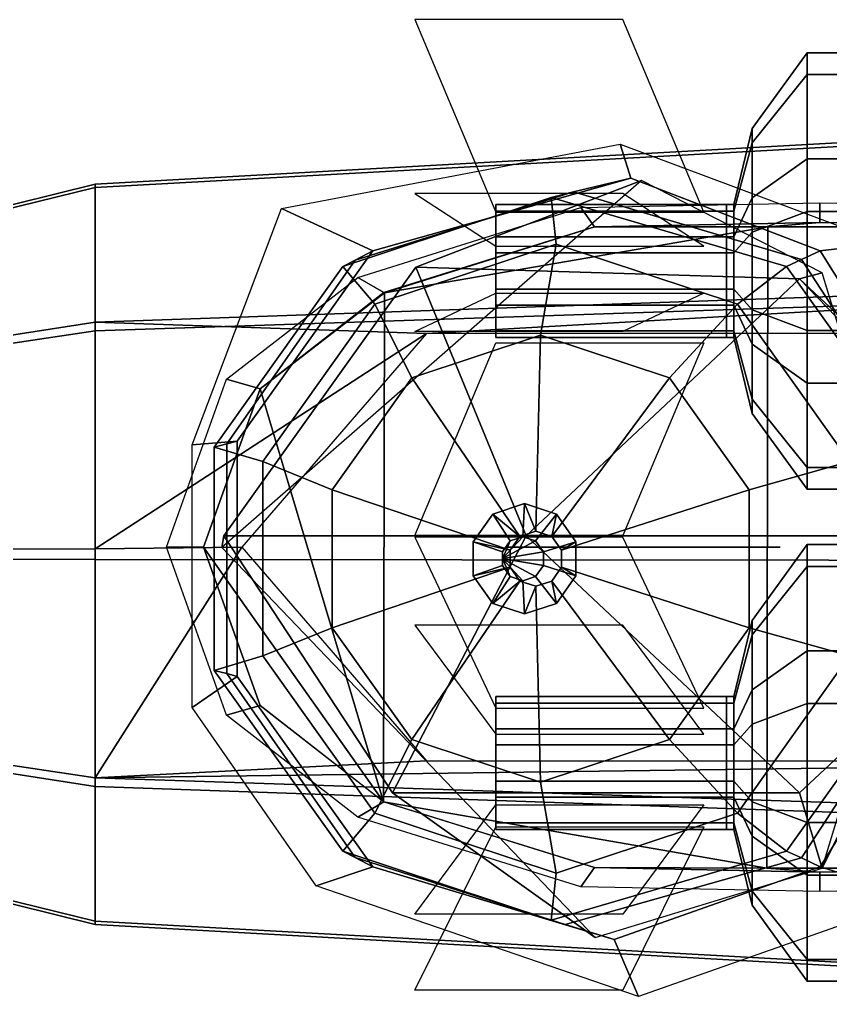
# Model space of a CAD drawing. Header units: metres. Extents: x -32 to 33, y -51 to 51.
# Drawn here: x -5.37 to 1.65, y -3.75 to 4.7 of the extents above; entities that cross this region are included whole.
import ezdxf

# ---------------------------------------------------------------- set-up
doc = ezdxf.new("R2010")
doc.units = ezdxf.units.M

msp = doc.modelspace()

# ---------------------------------------------------------------- linework, layer by layer
at = {"layer": 'Casque', "color": 4}
for points in [[(-2.309942, 2.702682, 24.443159), (-3.09978, 3.068592, 24.208563), (-0.166841, 3.625949, 26.031773), (-0.076939, 3.332019, 25.988008)], [(-0.076939, 3.332019, 25.988008), (-0.166841, 3.625949, 26.031773), (2.125315, 2.768592, 28.033709), (1.564661, 2.702682, 27.663334)], [(-2.462924, 2.622515, 26.071806), (-2.309942, 2.702682, 24.443159), (-0.076939, 3.332019, 25.988008), (-0.572882, 3.211483, 27.113752)], [(-0.572882, 3.211483, 27.113752), (-0.076939, 3.332019, 25.988008), (1.564661, 2.702682, 27.663334), (1.401507, 2.627128, 28.202198)], [(-0.572882, 3.211483, 27.113752), (-0.764675, 3.164869, 27.549095), (-2.567996, 2.567455, 27.190392), (-2.462924, 2.622515, 26.071806)], [(-2.290976, 2.239046, 28.917154), (-2.567996, 2.567455, 27.190392), (-0.764675, 3.164869, 27.549095), (-0.721674, 2.758932, 29.229307)], [(1.401507, 2.627128, 28.202198), (1.272644, 2.567455, 28.6278), (-0.764675, 3.164869, 27.549095), (-0.572882, 3.211483, 27.113752)], [(-0.721674, 2.758932, 29.229307), (-0.764675, 3.164869, 27.549095), (1.272644, 2.567455, 28.6278), (0.847627, 2.239046, 29.54146)], [(-3.48401, 1.055058, 24.209621), (-3.873905, 1.024003, 23.458723), (-3.09978, 3.068592, 24.208563), (-2.309942, 2.702682, 24.443159)], [(-1.9718, 1.601545, 29.686687), (-2.290976, 2.239046, 28.917154), (-0.721674, 2.758932, 29.229307), (-0.85677, 1.970938, 29.908478)], [(-0.85677, 1.970938, 29.908478), (-0.721674, 2.758932, 29.229307), (0.847627, 2.239046, 29.54146), (0.25826, 1.601545, 30.130274)], [(1.564661, 2.702682, 27.663334), (2.125315, 2.768592, 28.033709), (3.06941, 1.424004, 28.426685), (2.596179, 1.055059, 28.613518)], [(-2.462924, 2.622515, 26.071806), (-2.567996, 2.567455, 27.190392), (-3.682509, 1.003406, 26.968702), (-3.573917, 1.031663, 25.459335)], [(-3.573917, 1.031663, 25.459335), (-3.48401, 1.055058, 24.209621), (-2.309942, 2.702682, 24.443159), (-2.462924, 2.622515, 26.071806)], [(2.449005, 1.01869, 28.779663), (2.387157, 1.003407, 28.849489), (1.272644, 2.567455, 28.6278), (1.401507, 2.627128, 28.202198)], [(1.401507, 2.627128, 28.202198), (1.564661, 2.702682, 27.663334), (2.596179, 1.055059, 28.613518), (2.449005, 1.01869, 28.779663)], [(-3.260857, 0.877965, 28.724234), (-3.682509, 1.003406, 26.968702), (-2.567996, 2.567455, 27.190392), (-2.290976, 2.239046, 28.917154)], [(0.847627, 2.239046, 29.54146), (1.272644, 2.567455, 28.6278), (2.387157, 1.003407, 28.849489), (1.817509, 0.877966, 29.734383)], [(-2.660927, 0.634461, 29.54961), (-3.260857, 0.877965, 28.724234), (-2.290976, 2.239046, 28.917154), (-1.9718, 1.601545, 29.686687)], [(0.25826, 1.601545, 30.130274), (0.847627, 2.239046, 29.54146), (1.817509, 0.877966, 29.734383), (0.947386, 0.634462, 30.267349)], [(-1.036355, 0.229953, 30.091879), (-1.9718, 1.601545, 29.686687), (-0.85677, 1.970938, 29.908478), (-0.898697, 0.275557, 30.119261)], [(-0.898697, 0.275557, 30.119261), (-0.85677, 1.970938, 29.908478), (0.25826, 1.601545, 30.130274), (-0.761039, 0.229953, 30.146641)], [(-1.121432, 0.11056, 30.074953), (-2.660927, 0.634461, 29.54961), (-1.9718, 1.601545, 29.686687), (-1.036355, 0.229953, 30.091879)], [(-0.761039, 0.229953, 30.146641), (0.25826, 1.601545, 30.130274), (0.947386, 0.634462, 30.267349), (-0.675961, 0.11056, 30.163565)], [(-3.48401, -0.981517, 24.209621), (-3.873905, -1.250462, 23.358723), (-3.873905, 1.024003, 23.458723), (-3.48401, 1.055058, 24.209621)], [(-3.573917, 1.031663, 25.459335), (-3.682509, 1.003406, 26.968702), (-3.682509, -0.929865, 26.968702), (-3.573917, -0.958121, 25.459335)], [(-3.573917, -0.958121, 25.459335), (-3.48401, -0.981517, 24.209621), (-3.48401, 1.055058, 24.209621), (-3.573917, 1.031663, 25.459335)], [(-3.260857, -0.804423, 28.724234), (-3.682509, -0.929865, 26.968702), (-3.682509, 1.003406, 26.968702), (-3.260857, 0.877965, 28.724234)], [(-2.660927, -0.56092, 29.54961), (-3.260857, -0.804423, 28.724234), (-3.260857, 0.877965, 28.724234), (-2.660927, 0.634461, 29.54961)], [(0.947386, 0.634462, 30.267349), (1.817509, 0.877966, 29.734383), (1.817509, -0.804422, 29.734383), (0.947386, -0.560919, 30.267349)], [(-1.121432, -0.037018, 30.074953), (-2.660927, -0.56092, 29.54961), (-2.660927, 0.634461, 29.54961), (-1.121432, 0.11056, 30.074953)], [(-0.675961, 0.11056, 30.163565), (0.947386, 0.634462, 30.267349), (0.947386, -0.560919, 30.267349), (-0.675961, -0.037018, 30.163565)], [(-1.120042, 0.191316, 30.41923), (-1.271256, 0.423135, 30.316114), (-0.99594, 0.514343, 30.370876), (-1.009916, 0.227799, 30.441135)], [(-1.271256, 0.423135, 30.316114), (-1.036355, 0.229953, 30.091879), (-0.898697, 0.275557, 30.119261), (-0.99594, 0.514343, 30.370876)], [(-1.009916, 0.227799, 30.441135), (-0.99594, 0.514343, 30.370876), (-0.720624, 0.423135, 30.42564), (-0.899789, 0.191316, 30.463041)], [(-0.99594, 0.514343, 30.370876), (-0.898697, 0.275557, 30.119261), (-0.761039, 0.229953, 30.146641), (-0.720624, 0.423135, 30.42564)], [(-1.188104, 0.095802, 30.405693), (-1.441411, 0.184348, 30.282269), (-1.271256, 0.423135, 30.316114), (-1.120042, 0.191316, 30.41923)], [(-1.441411, 0.184348, 30.282269), (-1.121432, 0.11056, 30.074953), (-1.036355, 0.229953, 30.091879), (-1.271256, 0.423135, 30.316114)], [(-0.899789, 0.191316, 30.463041), (-0.720624, 0.423135, 30.42564), (-0.55047, 0.184349, 30.459486), (-0.831727, 0.095802, 30.47658)], [(-0.720624, 0.423135, 30.42564), (-0.761039, 0.229953, 30.146641), (-0.675961, 0.11056, 30.163565), (-0.55047, 0.184349, 30.459486)], [(-1.188104, -0.022261, 30.405693), (-1.441411, -0.110807, 30.282269), (-1.441411, 0.184348, 30.282269), (-1.188104, 0.095802, 30.405693)], [(-1.441411, -0.110807, 30.282269), (-1.121432, -0.037018, 30.074953), (-1.121432, 0.11056, 30.074953), (-1.441411, 0.184348, 30.282269)], [(-1.186931, 0.038246, 30.998707), (-1.188104, 0.095802, 30.405693), (-1.120042, 0.191316, 30.41923), (-1.185229, 0.040634, 30.999046)], [(-1.185229, 0.040634, 30.999046), (-1.120042, 0.191316, 30.41923), (-1.009916, 0.227799, 30.441135), (-1.182476, 0.041546, 30.999594)], [(-1.182476, 0.041546, 30.999594), (-1.009916, 0.227799, 30.441135), (-0.899789, 0.191316, 30.463041), (-1.179723, 0.040634, 31.000141)], [(-1.179723, 0.040634, 31.000141), (-0.899789, 0.191316, 30.463041), (-0.831727, 0.095802, 30.47658), (-1.178021, 0.038246, 31.000481)], [(-0.831727, 0.095802, 30.47658), (-0.55047, 0.184349, 30.459486), (-0.55047, -0.110807, 30.459486), (-0.831727, -0.02226, 30.47658)], [(-0.55047, 0.184349, 30.459486), (-0.675961, 0.11056, 30.163565), (-0.675961, -0.037018, 30.163565), (-0.55047, -0.110807, 30.459486)], [(-1.186931, 0.035295, 30.998707), (-1.188104, -0.022261, 30.405693), (-1.188104, 0.095802, 30.405693), (-1.186931, 0.038246, 30.998707)], [(-1.178021, 0.038246, 31.000481), (-0.831727, 0.095802, 30.47658), (-0.831727, -0.02226, 30.47658), (-1.178021, 0.035295, 31.000481)], [(-1.185229, 0.032907, 30.999046), (-1.120042, -0.117775, 30.41923), (-1.188104, -0.022261, 30.405693), (-1.186931, 0.035295, 30.998707)], [(-1.182476, 0.031995, 30.999594), (-1.009916, -0.154258, 30.441135), (-1.120042, -0.117775, 30.41923), (-1.185229, 0.032907, 30.999046)], [(-1.179723, 0.032907, 31.000141), (-0.899789, -0.117775, 30.463041), (-1.009916, -0.154258, 30.441135), (-1.182476, 0.031995, 30.999594)], [(-1.178021, 0.035295, 31.000481), (-0.831727, -0.02226, 30.47658), (-0.899789, -0.117775, 30.463041), (-1.179723, 0.032907, 31.000141)], [(-1.036355, -0.156411, 30.091879), (-1.9718, -1.528004, 29.686687), (-2.660927, -0.56092, 29.54961), (-1.121432, -0.037018, 30.074953)], [(-1.120042, -0.117775, 30.41923), (-1.271256, -0.349593, 30.316114), (-1.441411, -0.110807, 30.282269), (-1.188104, -0.022261, 30.405693)], [(-1.271256, -0.349593, 30.316114), (-1.036355, -0.156411, 30.091879), (-1.121432, -0.037018, 30.074953), (-1.441411, -0.110807, 30.282269)], [(-0.831727, -0.02226, 30.47658), (-0.55047, -0.110807, 30.459486), (-0.720624, -0.349593, 30.42564), (-0.899789, -0.117775, 30.463041)], [(-0.55047, -0.110807, 30.459486), (-0.675961, -0.037018, 30.163565), (-0.761039, -0.156411, 30.146641), (-0.720624, -0.349593, 30.42564)], [(-0.675961, -0.037018, 30.163565), (0.947386, -0.560919, 30.267349), (0.25826, -1.528002, 30.130274), (-0.761039, -0.156411, 30.146641)], [(-0.898697, -0.202016, 30.119261), (-0.85677, -1.897397, 29.908478), (-1.9718, -1.528004, 29.686687), (-1.036355, -0.156411, 30.091879)], [(-1.009916, -0.154258, 30.441135), (-0.99594, -0.440802, 30.370876), (-1.271256, -0.349593, 30.316114), (-1.120042, -0.117775, 30.41923)], [(-0.99594, -0.440802, 30.370876), (-0.898697, -0.202016, 30.119261), (-1.036355, -0.156411, 30.091879), (-1.271256, -0.349593, 30.316114)], [(-0.899789, -0.117775, 30.463041), (-0.720624, -0.349593, 30.42564), (-0.99594, -0.440802, 30.370876), (-1.009916, -0.154258, 30.441135)], [(-0.720624, -0.349593, 30.42564), (-0.761039, -0.156411, 30.146641), (-0.898697, -0.202016, 30.119261), (-0.99594, -0.440802, 30.370876)], [(-0.761039, -0.156411, 30.146641), (0.25826, -1.528002, 30.130274), (-0.85677, -1.897397, 29.908478), (-0.898697, -0.202016, 30.119261)], [(-1.9718, -1.528004, 29.686687), (-2.290976, -2.165504, 28.917154), (-3.260857, -0.804423, 28.724234), (-2.660927, -0.56092, 29.54961)], [(0.947386, -0.560919, 30.267349), (1.817509, -0.804422, 29.734383), (0.847627, -2.165502, 29.54146), (0.25826, -1.528002, 30.130274)], [(-2.290976, -2.165504, 28.917154), (-2.567996, -2.493914, 27.190392), (-3.682509, -0.929865, 26.968702), (-3.260857, -0.804423, 28.724234)], [(1.817509, -0.804422, 29.734383), (2.387157, -0.929863, 28.849489), (1.272644, -2.493912, 28.6278), (0.847627, -2.165502, 29.54146)], [(-3.573917, -0.958121, 25.459335), (-3.682509, -0.929865, 26.968702), (-2.567996, -2.493914, 27.190392), (-2.462924, -2.548974, 26.071806)], [(1.401507, -2.553586, 28.202198), (1.272644, -2.493912, 28.6278), (2.387157, -0.929863, 28.849489), (2.449008, -0.945148, 28.779665)], [(-2.309942, -2.629141, 24.443159), (-2.79978, -2.795051, 23.708563), (-3.873905, -1.250462, 23.358723), (-3.48401, -0.981517, 24.209621)], [(-2.462924, -2.548974, 26.071806), (-2.309942, -2.629141, 24.443159), (-3.48401, -0.981517, 24.209621), (-3.573917, -0.958121, 25.459335)], [(2.449008, -0.945148, 28.779665), (2.596179, -0.981515, 28.613518), (1.564661, -2.629139, 27.663334), (1.401507, -2.553586, 28.202198)], [(2.596179, -0.981515, 28.613518), (3.06941, -1.35046, 28.426685), (2.425315, -2.895048, 27.733709), (1.564661, -2.629139, 27.663334)], [(-0.85677, -1.897397, 29.908478), (-0.721674, -2.685391, 29.229307), (-2.290976, -2.165504, 28.917154), (-1.9718, -1.528004, 29.686687)], [(0.25826, -1.528002, 30.130274), (0.847627, -2.165502, 29.54146), (-0.721674, -2.685391, 29.229307), (-0.85677, -1.897397, 29.908478)], [(-0.721674, -2.685391, 29.229307), (-0.764675, -3.091327, 27.549095), (-2.567996, -2.493914, 27.190392), (-2.290976, -2.165504, 28.917154)], [(0.847627, -2.165502, 29.54146), (1.272644, -2.493912, 28.6278), (-0.764675, -3.091327, 27.549095), (-0.721674, -2.685391, 29.229307)], [(-2.462924, -2.548974, 26.071806), (-2.567996, -2.493914, 27.190392), (-0.764675, -3.091327, 27.549095), (-0.642958, -3.128608, 27.075121)], [(-0.642958, -3.128608, 27.075121), (-0.764675, -3.091327, 27.549095), (1.272644, -2.493912, 28.6278), (1.401507, -2.553586, 28.202198)], [(-0.642958, -3.128608, 27.075121), (-0.218939, -3.258477, 25.424007), (-2.309942, -2.629141, 24.443159), (-2.462924, -2.548974, 26.071806)], [(1.401507, -2.553586, 28.202198), (1.564661, -2.629139, 27.663334), (-0.218939, -3.258477, 25.424007), (-0.642958, -3.128608, 27.075121)], [(-0.218939, -3.258477, 25.424007), (-0.008841, -3.752408, 25.167774), (-2.79978, -2.795051, 23.708563), (-2.309942, -2.629141, 24.443159)], [(1.564661, -2.629139, 27.663334), (2.425315, -2.895048, 27.733709), (-0.008841, -3.752408, 25.167774), (-0.218939, -3.258477, 25.424007)]]:
    msp.add_3dface(points, dxfattribs=at)
at = {"layer": 'Cockpit', "color": 5}
for points in [[(7.057423, 2.494709, 21.630257), (-4.71389, 2.084291, 21.617149), (-4.71389, 3.27997, 19.348967), (6.427694, 3.899586, 19.353546)], [(6.427694, 3.899586, 19.353546), (-4.71389, 3.27997, 19.348967), (-4.71389, 3.251433, 16.573095), (5.657346, 3.823071, 16.568439)], [(5.657346, 3.823071, 16.568439), (-4.71389, 3.251433, 16.573095), (-4.71389, 2.009579, 14.349823), (5.04062, 2.337033, 14.338741)], [(-1.843808, 1.98634, 21.886045), (-4.71389, 2.084291, 21.617149), (7.057423, 2.494709, 21.630257)], [(6.416028, 1.98634, 21.897587), (-1.843808, 1.98634, 21.886045), (7.057423, 2.494709, 21.630257)], [(5.04062, 2.337033, 14.338741), (-4.71389, 2.009579, 14.349823), (-4.71389, 0.028754, 13.528367), (4.812811, 0.02112, 13.515123)], [(-1.843808, 1.98634, 21.886045), (-4.71389, 0.121105, 22.511276), (-4.71389, 2.084291, 21.617149)], [(-1.843808, 1.98634, 21.886045), (-3.443808, 0.136802, 23.215269), (-4.71389, 0.121105, 22.511276)], [(-4.71389, -1.85972, 21.689821), (-4.71389, 0.121105, 22.511276), (-3.443808, 0.136802, 23.215269)], [(-4.71389, -1.85972, 21.689821), (-3.443808, 0.136802, 23.215269), (-1.843808, -1.712845, 21.942301)], [(4.812811, 0.02112, 13.515123), (-4.71389, 0.028754, 13.528367), (-4.71389, -1.934436, 14.422495), (5.060771, -2.275237, 14.411593)], [(-4.71389, -1.85972, 21.689821), (-1.843808, -1.712845, 21.942301), (6.416028, -1.712845, 21.953737)], [(6.416028, -1.712845, 21.953737), (7.077604, -2.255554, 21.703222), (-4.71389, -1.85972, 21.689821)], [(6.46033, -3.717474, 19.47154), (-4.71389, -3.101578, 19.466551), (-4.71389, -1.85972, 21.689821), (7.077604, -2.255554, 21.703222)], [(5.060771, -2.275237, 14.411593), (-4.71389, -1.934436, 14.422495), (-4.71389, -3.130115, 16.69068), (5.68997, -3.708704, 16.68639)], [(5.68997, -3.708704, 16.68639), (-4.71389, -3.130115, 16.69068), (-4.71389, -3.101578, 19.466551), (6.46033, -3.717474, 19.47154)]]:
    msp.add_3dface(points, dxfattribs=at)
at = {"layer": 'Fuselage', "color": 25}
for points in [[(-4.71389, 2.084293, 21.617149), (-15.063889, 0.475178, 21.597195), (-15.063889, 0.713347, 19.972113), (-4.71389, 3.279972, 19.348967)], [(-4.71389, 3.279972, 19.348967), (-15.063889, 0.713347, 19.972113), (-15.063889, 0.707663, 17.983288), (-4.71389, 3.251434, 16.573095)], [(-4.71389, 3.251434, 16.573095), (-15.063889, 0.707663, 17.983288), (-15.063889, 0.460295, 16.390381), (-4.71389, 2.009579, 14.349823)], [(-4.71389, 0.121105, 22.511276), (-15.063889, 0.084126, 22.237812), (-15.063889, 0.475178, 21.597195), (-4.71389, 2.084293, 21.617149)], [(-4.71389, 2.009579, 14.349823), (-15.063889, 0.460295, 16.390381), (-15.063889, 0.065731, 15.801836), (-4.71389, 0.028753, 13.528367)], [(-4.71389, -1.859721, 21.689821), (-15.063889, -0.310438, 21.649263), (-15.063889, 0.084126, 22.237812), (-4.71389, 0.121105, 22.511276)], [(-4.71389, 0.028753, 13.528367), (-15.063889, 0.065731, 15.801836), (-15.063889, -0.325321, 16.44245), (-4.71389, -1.934435, 14.422495)], [(-4.71389, -3.101576, 19.466551), (-15.063889, -0.557806, 20.056358), (-15.063889, -0.310438, 21.649263), (-4.71389, -1.859721, 21.689821)], [(-4.71389, -1.934435, 14.422495), (-15.063889, -0.325321, 16.44245), (-15.063889, -0.56349, 18.067535), (-4.71389, -3.130115, 16.69068)], [(-4.71389, -3.130115, 16.69068), (-15.063889, -0.56349, 18.067535), (-15.063889, -0.557806, 20.056358), (-4.71389, -3.101576, 19.466551)]]:
    msp.add_3dface(points, dxfattribs=at)
at = {"layer": 'HB0', "color": 42}
for points in [[(1.45178, 3.49931, 12.72974), (0.975918, 3.161303, 12.138227), (0.975918, 3.759924, 11.365242), (1.45178, 4.417195, 11.544499)], [(1.45178, 4.417195, 11.544499), (0.975918, 3.759924, 11.365242), (0.975918, 3.636629, 10.395376), (1.45178, 4.228143, 10.057368)], [(7.082814, 3.49931, 12.72974), (1.45178, 3.49931, 12.72974), (1.45178, 4.417195, 11.544499), (7.082814, 4.417195, 11.544499)], [(7.082814, 4.417195, 11.544499), (1.45178, 4.417195, 11.544499), (1.45178, 4.228143, 10.057368), (7.082814, 4.228143, 10.057368)], [(1.45178, 4.228143, 10.057368), (0.975918, 3.636629, 10.395376), (0.975918, 2.863647, 9.796756), (1.45178, 3.042903, 9.139484)], [(7.082814, 4.228143, 10.057368), (1.45178, 4.228143, 10.057368), (1.45178, 3.042903, 9.139484), (7.082814, 3.042903, 9.139484)], [(0.975918, 3.161303, 12.138227), (0.817297, 2.823297, 11.546713), (0.817297, 3.102654, 11.185987), (0.975918, 3.759924, 11.365242)], [(0.975918, 3.759924, 11.365242), (0.817297, 3.102654, 11.185987), (0.817297, 3.045116, 10.733382), (0.975918, 3.636629, 10.395376)], [(0.975918, 3.636629, 10.395376), (0.817297, 3.045116, 10.733382), (0.817297, 2.68439, 10.454026), (0.975918, 2.863647, 9.796756)], [(1.45178, 2.01218, 12.918792), (0.975918, 2.191436, 12.26152), (0.975918, 3.161303, 12.138227), (1.45178, 3.49931, 12.72974)], [(7.082814, 2.01218, 12.918792), (1.45178, 2.01218, 12.918792), (1.45178, 3.49931, 12.72974), (7.082814, 3.49931, 12.72974)], [(0.975918, 2.191436, 12.26152), (0.817297, 2.370692, 11.60425), (0.817297, 2.823297, 11.546713), (0.975918, 3.161303, 12.138227)], [(0.75178, 3.102654, 11.185987), (0.817297, 3.102654, 11.185987), (0.817297, 2.823297, 11.546713), (0.75178, 2.823297, 11.546713)], [(0.75178, 3.045116, 10.733382), (0.817297, 3.045116, 10.733382), (0.817297, 3.102654, 11.185987), (0.75178, 3.102654, 11.185987)], [(0.75178, 2.68439, 10.454026), (0.817297, 2.68439, 10.454026), (0.817297, 3.045116, 10.733382), (0.75178, 3.045116, 10.733382)], [(1.45178, 3.042903, 9.139484), (0.975918, 2.863647, 9.796756), (0.975918, 1.89378, 9.92005), (1.45178, 1.555773, 9.328535)], [(7.082814, 3.042903, 9.139484), (1.45178, 3.042903, 9.139484), (1.45178, 1.555773, 9.328535), (7.082814, 1.555773, 9.328535)], [(0.75178, 2.823297, 11.546713), (0.817297, 2.823297, 11.546713), (0.817297, 2.370692, 11.60425), (0.75178, 2.370692, 11.60425)], [(0.975918, 2.863647, 9.796756), (0.817297, 2.68439, 10.454026), (0.817297, 2.231786, 10.511564), (0.975918, 1.89378, 9.92005)], [(0.75178, 2.231786, 10.511564), (0.817297, 2.231786, 10.511564), (0.817297, 2.68439, 10.454026), (0.75178, 2.68439, 10.454026)], [(0.75178, 2.370692, 11.60425), (0.817297, 2.370692, 11.60425), (0.817297, 2.009966, 11.324895), (0.75178, 2.009966, 11.324895)], [(0.975918, 1.418454, 11.662903), (0.817297, 2.009966, 11.324895), (0.817297, 2.370692, 11.60425), (0.975918, 2.191436, 12.26152)], [(0.75178, 1.952429, 10.872289), (0.817297, 1.952429, 10.872289), (0.817297, 2.231786, 10.511564), (0.75178, 2.231786, 10.511564)], [(0.975918, 1.89378, 9.92005), (0.817297, 2.231786, 10.511564), (0.817297, 1.952429, 10.872289), (0.975918, 1.295159, 10.693033)], [(1.45178, 0.82694, 12.00091), (0.975918, 1.418454, 11.662903), (0.975918, 2.191436, 12.26152), (1.45178, 2.01218, 12.918792)], [(0.75178, 2.009966, 11.324895), (0.817297, 2.009966, 11.324895), (0.817297, 1.952429, 10.872289), (0.75178, 1.952429, 10.872289)], [(0.975918, 1.295159, 10.693033), (0.817297, 1.952429, 10.872289), (0.817297, 2.009966, 11.324895), (0.975918, 1.418454, 11.662903)], [(7.082814, 0.82694, 12.00091), (1.45178, 0.82694, 12.00091), (1.45178, 2.01218, 12.918792), (7.082814, 2.01218, 12.918792)], [(1.45178, 1.555773, 9.328535), (0.975918, 1.89378, 9.92005), (0.975918, 1.295159, 10.693033), (1.45178, 0.637887, 10.513777)], [(7.082814, 1.555773, 9.328535), (1.45178, 1.555773, 9.328535), (1.45178, 0.637887, 10.513777), (7.082814, 0.637887, 10.513777)], [(1.45178, 0.637887, 10.513777), (0.975918, 1.295159, 10.693033), (0.975918, 1.418454, 11.662903), (1.45178, 0.82694, 12.00091)], [(7.082814, 0.637887, 10.513777), (1.45178, 0.637887, 10.513777), (1.45178, 0.82694, 12.00091), (7.082814, 0.82694, 12.00091)]]:
    msp.add_3dface(points, dxfattribs=at)
at = {"layer": 'HB0a1', "color": 46}
msp.add_3dface([(0.555228, 2.743988, 10.573462), (-0.144772, 3.197402, 8.93504), (-1.944772, 3.197402, 8.93504), (-1.244772, 2.743988, 10.573462)], dxfattribs=at)
at = {"layer": 'HB0a2', "color": 55}
msp.add_3dface([(0.555228, 1.904362, 10.920075), (-0.144772, 0.237026, 10.588424), (-1.944772, 0.237026, 10.588424), (-1.244772, 1.904362, 10.920075)], dxfattribs=at)
at = {"layer": 'HB0a3', "color": 45}
msp.add_3dface([(0.555228, 2.33652, 11.620583), (-0.144772, 2.004866, 13.287917), (-1.944772, 2.004866, 13.287917), (-1.244772, 2.33652, 11.620583)], dxfattribs=at)
at = {"layer": 'HB0a4', "color": 44}
msp.add_3dface([(0.555228, 3.037028, 11.188423), (-0.144772, 4.704362, 11.520077), (-1.944772, 4.704362, 11.520077), (-1.244772, 3.037028, 11.188423)], dxfattribs=at)
at = {"layer": 'HB0Queue', "color": 43}
for points in [[(-1.244772, 1.952429, 10.872289), (-1.244772, 3.045116, 10.733382), (-1.244772, 3.102654, 11.185987)], [(-1.244772, 1.952429, 10.872289), (-1.244772, 3.102654, 11.185987), (-1.244772, 2.823297, 11.546713)], [(0.75178, 2.823297, 11.546713), (-1.244772, 2.823297, 11.546713), (-1.244772, 3.102654, 11.185987), (0.75178, 3.102654, 11.185987)], [(0.75178, 3.102654, 11.185987), (-1.244772, 3.102654, 11.185987), (-1.244772, 3.045116, 10.733382), (0.75178, 3.045116, 10.733382)], [(-1.244772, 1.952429, 10.872289), (-1.244772, 2.68439, 10.454026), (-1.244772, 3.045116, 10.733382)], [(0.75178, 3.045116, 10.733382), (-1.244772, 3.045116, 10.733382), (-1.244772, 2.68439, 10.454026), (0.75178, 2.68439, 10.454026)], [(-1.244772, 1.952429, 10.872289), (-1.244772, 2.823297, 11.546713), (-1.244772, 2.370692, 11.60425)], [(0.75178, 2.370692, 11.60425), (-1.244772, 2.370692, 11.60425), (-1.244772, 2.823297, 11.546713), (0.75178, 2.823297, 11.546713)], [(-1.244772, 1.952429, 10.872289), (-1.244772, 2.231786, 10.511564), (-1.244772, 2.68439, 10.454026)], [(0.75178, 2.68439, 10.454026), (-1.244772, 2.68439, 10.454026), (-1.244772, 2.231786, 10.511564), (0.75178, 2.231786, 10.511564)], [(-1.244772, 1.952429, 10.872289), (-1.244772, 2.370692, 11.60425), (-1.244772, 2.009966, 11.324895)], [(0.75178, 2.009966, 11.324895), (-1.244772, 2.009966, 11.324895), (-1.244772, 2.370692, 11.60425), (0.75178, 2.370692, 11.60425)], [(0.75178, 2.231786, 10.511564), (-1.244772, 2.231786, 10.511564), (-1.244772, 1.952429, 10.872289), (0.75178, 1.952429, 10.872289)], [(0.75178, 1.952429, 10.872289), (-1.244772, 1.952429, 10.872289), (-1.244772, 2.009966, 11.324895), (0.75178, 2.009966, 11.324895)]]:
    msp.add_3dface(points, dxfattribs=at)
at = {"layer": 'HB1', "color": 36}
for points in [[(1.45178, -0.759114, 12.794055), (0.975918, -1.097121, 12.202539), (0.975918, -0.498505, 11.429558), (1.45178, 0.158767, 11.608813)], [(1.45178, 0.158767, 11.608813), (0.975918, -0.498505, 11.429558), (0.975918, -0.621797, 10.459688), (1.45178, -0.030283, 10.121681)], [(7.082814, -0.759114, 12.794055), (1.45178, -0.759114, 12.794055), (1.45178, 0.158767, 11.608813), (7.082814, 0.158767, 11.608813)], [(7.082814, 0.158767, 11.608813), (1.45178, 0.158767, 11.608813), (1.45178, -0.030283, 10.121681), (7.082814, -0.030283, 10.121681)], [(1.45178, -0.030283, 10.121681), (0.975918, -0.621797, 10.459688), (0.975918, -1.394779, 9.861071), (1.45178, -1.215522, 9.2038)], [(7.082814, -0.030283, 10.121681), (1.45178, -0.030283, 10.121681), (1.45178, -1.215522, 9.2038), (7.082814, -1.215522, 9.2038)], [(0.975918, -1.097121, 12.202539), (0.817297, -1.435128, 11.611027), (0.817297, -1.155774, 11.250302), (0.975918, -0.498505, 11.429558)], [(0.975918, -0.498505, 11.429558), (0.817297, -1.155774, 11.250302), (0.817297, -1.213311, 10.797695), (0.975918, -0.621797, 10.459688)], [(0.975918, -0.621797, 10.459688), (0.817297, -1.213311, 10.797695), (0.817297, -1.574036, 10.518341), (0.975918, -1.394779, 9.861071)], [(1.45178, -2.246248, 12.983104), (0.975918, -2.066992, 12.325833), (0.975918, -1.097121, 12.202539), (1.45178, -0.759114, 12.794055)], [(7.082814, -2.246248, 12.983104), (1.45178, -2.246248, 12.983104), (1.45178, -0.759114, 12.794055), (7.082814, -0.759114, 12.794055)], [(0.975918, -2.066992, 12.325833), (0.817297, -1.887735, 11.668563), (0.817297, -1.435128, 11.611027), (0.975918, -1.097121, 12.202539)], [(0.75178, -1.155774, 11.250302), (0.817297, -1.155774, 11.250302), (0.817297, -1.435128, 11.611027), (0.75178, -1.435128, 11.611027)], [(0.75178, -1.213311, 10.797695), (0.817297, -1.213311, 10.797695), (0.817297, -1.155774, 11.250302), (0.75178, -1.155774, 11.250302)], [(0.75178, -1.574036, 10.518341), (0.817297, -1.574036, 10.518341), (0.817297, -1.213311, 10.797695), (0.75178, -1.213311, 10.797695)], [(1.45178, -1.215522, 9.2038), (0.975918, -1.394779, 9.861071), (0.975918, -2.364649, 9.984365), (1.45178, -2.702657, 9.39285)], [(7.082814, -1.215522, 9.2038), (1.45178, -1.215522, 9.2038), (1.45178, -2.702657, 9.39285), (7.082814, -2.702657, 9.39285)], [(0.75178, -1.435128, 11.611027), (0.817297, -1.435128, 11.611027), (0.817297, -1.887735, 11.668563), (0.75178, -1.887735, 11.668563)], [(0.975918, -1.394779, 9.861071), (0.817297, -1.574036, 10.518341), (0.817297, -2.026642, 10.575878), (0.975918, -2.364649, 9.984365)], [(0.75178, -2.026642, 10.575878), (0.817297, -2.026642, 10.575878), (0.817297, -1.574036, 10.518341), (0.75178, -1.574036, 10.518341)], [(0.75178, -1.887735, 11.668563), (0.817297, -1.887735, 11.668563), (0.817297, -2.24846, 11.389209), (0.75178, -2.24846, 11.389209)], [(0.975918, -2.839973, 11.727216), (0.817297, -2.24846, 11.389209), (0.817297, -1.887735, 11.668563), (0.975918, -2.066992, 12.325833)], [(0.75178, -2.305998, 10.936603), (0.817297, -2.305998, 10.936603), (0.817297, -2.026642, 10.575878), (0.75178, -2.026642, 10.575878)], [(0.975918, -2.364649, 9.984365), (0.817297, -2.026642, 10.575878), (0.817297, -2.305998, 10.936603), (0.975918, -2.963268, 10.757348)], [(1.45178, -3.431488, 12.065224), (0.975918, -2.839973, 11.727216), (0.975918, -2.066992, 12.325833), (1.45178, -2.246248, 12.983104)], [(0.75178, -2.24846, 11.389209), (0.817297, -2.24846, 11.389209), (0.817297, -2.305998, 10.936603), (0.75178, -2.305998, 10.936603)], [(0.975918, -2.963268, 10.757348), (0.817297, -2.305998, 10.936603), (0.817297, -2.24846, 11.389209), (0.975918, -2.839973, 11.727216)], [(7.082814, -3.431488, 12.065224), (1.45178, -3.431488, 12.065224), (1.45178, -2.246248, 12.983104), (7.082814, -2.246248, 12.983104)], [(1.45178, -2.702657, 9.39285), (0.975918, -2.364649, 9.984365), (0.975918, -2.963268, 10.757348), (1.45178, -3.620539, 10.578092)], [(7.082814, -2.702657, 9.39285), (1.45178, -2.702657, 9.39285), (1.45178, -3.620539, 10.578092), (7.082814, -3.620539, 10.578092)], [(1.45178, -3.620539, 10.578092), (0.975918, -2.963268, 10.757348), (0.975918, -2.839973, 11.727216), (1.45178, -3.431488, 12.065224)], [(7.082814, -3.620539, 10.578092), (1.45178, -3.620539, 10.578092), (1.45178, -3.431488, 12.065224), (7.082814, -3.431488, 12.065224)]]:
    msp.add_3dface(points, dxfattribs=at)
at = {"layer": 'HB1a1', "color": 40}
msp.add_3dface([(0.555228, -1.255623, 10.924291), (-0.144772, 0.223528, 10.086364), (-1.944772, 0.223528, 10.086364), (-1.244772, -1.255623, 10.924291)], dxfattribs=at)
at = {"layer": 'HB1a2', "color": 41}
msp.add_3dface([(0.555228, -2.094421, 10.575679), (-0.144772, -3.038892, 9.162181), (-1.944772, -3.038892, 9.162181), (-1.244772, -2.094421, 10.575679)], dxfattribs=at)
at = {"layer": 'HB1a3', "color": 39}
msp.add_3dface([(0.555228, -2.284172, 11.376595), (-0.144772, -3.697671, 12.321064), (-1.944772, -3.697671, 12.321064), (-1.244772, -2.284172, 11.376595)], dxfattribs=at)
at = {"layer": 'HB1a4', "color": 38}
msp.add_3dface([(0.555228, -1.483255, 11.566344), (-0.144772, -0.538786, 12.979842), (-1.944772, -0.538786, 12.979842), (-1.244772, -1.483255, 11.566344)], dxfattribs=at)
at = {"layer": 'HB1Queue', "color": 37}
for points in [[(-1.244772, -2.026642, 10.575878), (-1.244772, -1.213311, 10.797695), (-1.244772, -1.155774, 11.250302)], [(-1.244772, -2.026642, 10.575878), (-1.244772, -1.155774, 11.250302), (-1.244772, -1.435128, 11.611027)], [(0.75178, -1.435128, 11.611027), (-1.244772, -1.435128, 11.611027), (-1.244772, -1.155774, 11.250302), (0.75178, -1.155774, 11.250302)], [(0.75178, -1.155774, 11.250302), (-1.244772, -1.155774, 11.250302), (-1.244772, -1.213311, 10.797695), (0.75178, -1.213311, 10.797695)], [(-1.244772, -2.026642, 10.575878), (-1.244772, -1.574036, 10.518341), (-1.244772, -1.213311, 10.797695)], [(0.75178, -1.213311, 10.797695), (-1.244772, -1.213311, 10.797695), (-1.244772, -1.574036, 10.518341), (0.75178, -1.574036, 10.518341)], [(-1.244772, -2.026642, 10.575878), (-1.244772, -1.435128, 11.611027), (-1.244772, -1.887735, 11.668563)], [(0.75178, -1.887735, 11.668563), (-1.244772, -1.887735, 11.668563), (-1.244772, -1.435128, 11.611027), (0.75178, -1.435128, 11.611027)], [(0.75178, -1.574036, 10.518341), (-1.244772, -1.574036, 10.518341), (-1.244772, -2.026642, 10.575878), (0.75178, -2.026642, 10.575878)], [(-1.244772, -2.026642, 10.575878), (-1.244772, -1.887735, 11.668563), (-1.244772, -2.24846, 11.389209)], [(0.75178, -2.24846, 11.389209), (-1.244772, -2.24846, 11.389209), (-1.244772, -1.887735, 11.668563), (0.75178, -1.887735, 11.668563)], [(-1.244772, -2.026642, 10.575878), (-1.244772, -2.24846, 11.389209), (-1.244772, -2.305998, 10.936603)], [(0.75178, -2.026642, 10.575878), (-1.244772, -2.026642, 10.575878), (-1.244772, -2.305998, 10.936603), (0.75178, -2.305998, 10.936603)], [(0.75178, -2.305998, 10.936603), (-1.244772, -2.305998, 10.936603), (-1.244772, -2.24846, 11.389209), (0.75178, -2.24846, 11.389209)]]:
    msp.add_3dface(points, dxfattribs=at)
at = {"layer": 'PosCam', "color": 64}
msp.add_3dface([(1.216027, 0.13696, 26.626751), (0.582054, 0.13696, 28.992777), (-1.149998, 0.13696, 27.260727)], dxfattribs=at)
at = {"layer": 'TabBord', "color": 65}
for points in [[(-2.439432, 2.472531, 22.240166), (-0.507862, 3.075868, 21.685719), (-0.390839, 2.909503, 21.118225), (-2.213074, 2.340307, 21.641291)], [(-0.507862, 3.075868, 21.685719), (1.559544, 3.117518, 21.51746), (1.559544, 2.948797, 20.95949), (-0.390839, 2.909503, 21.118225)], [(1.559544, 3.117518, 21.51746), (3.626951, 3.075868, 21.685719), (3.509928, 2.909503, 21.118225), (1.559544, 2.948797, 20.95949)], [(-2.217612, -2.068547, 21.666407), (-2.206941, 2.338512, 21.638504), (1.111609, 2.911182, 17.383989), (1.100939, -2.641217, 17.46769)], [(-0.390839, 2.909503, 21.118225), (1.111609, 2.911182, 17.383989), (-2.206941, 2.338512, 21.638504)], [(-0.390839, 2.909503, 21.118225), (1.559544, 2.948797, 20.95949), (1.111609, 2.911182, 17.383989)], [(1.100939, -2.641217, 17.46769), (1.111609, 2.911182, 17.383989), (2.882926, 2.911182, 15.193964), (2.872255, -2.641217, 15.27766)], [(1.559544, 2.948797, 20.95949), (3.509928, 2.909503, 21.118225), (2.882926, 2.911182, 15.193964), (1.111609, 2.911182, 17.383989)], [(-3.575811, 1.590309, 23.080025), (-2.439432, 2.472531, 22.240166), (-2.213074, 2.340307, 21.641291), (-3.28513, 1.508033, 22.433607)], [(-2.217612, -2.068547, 21.666407), (-3.28513, 1.508033, 22.433607), (-2.206941, 2.338512, 21.638504)], [(-4.095863, 0.136807, 23.653156), (-3.575811, 1.590309, 23.080025), (-3.28513, 1.508033, 22.433607), (-3.775745, 0.136807, 22.974297)], [(-2.217612, -2.068547, 21.666407), (-3.775745, 0.136807, 22.974297), (-3.28513, 1.508033, 22.433607)], [(-3.57581, -1.316715, 23.080025), (-4.095863, 0.136807, 23.653156), (-3.775745, 0.136807, 22.974297), (-3.285129, -1.234439, 22.433607)], [(-2.217612, -2.068547, 21.666407), (-3.285129, -1.234439, 22.433607), (-3.775745, 0.136807, 22.974297)], [(-2.43943, -2.198928, 22.24017), (-3.57581, -1.316715, 23.080025), (-3.285129, -1.234439, 22.433607), (-2.213073, -2.066713, 21.641293)], [(-0.507863, -2.802275, 21.685724), (-2.43943, -2.198928, 22.24017), (-2.213073, -2.066713, 21.641293), (-0.390839, -2.635909, 21.118231)], [(-0.390839, -2.635909, 21.118231), (-2.217612, -2.068547, 21.666407), (1.100939, -2.641217, 17.46769)], [(1.559545, -2.843915, 21.517462), (-0.507863, -2.802275, 21.685724), (-0.390839, -2.635909, 21.118231), (1.559545, -2.675194, 20.959494)], [(1.100939, -2.641217, 17.46769), (1.559545, -2.675194, 20.959494), (-0.390839, -2.635909, 21.118231)], [(3.509928, -2.635909, 21.118231), (1.559545, -2.675194, 20.959494), (1.100939, -2.641217, 17.46769), (2.872255, -2.641217, 15.27766)], [(3.626952, -2.802265, 21.685724), (1.559545, -2.843915, 21.517462), (1.559545, -2.675194, 20.959494), (3.509928, -2.635909, 21.118231)]]:
    msp.add_3dface(points, dxfattribs=at)
at = {"layer": 'Tete', "color": 58}
for points in [[(0.015848, 3.311952, 25.964788), (-3.617189, 0.134952, 24.182787), (-3.59919, 0.234952, 24.082788), (-1.938153, 2.560931, 24.482788)], [(1.581922, 2.511952, 27.672787), (0.015848, 3.311952, 25.964788), (-1.938153, 2.560931, 24.482788), (1.383922, 2.460931, 24.082788)], [(-1.938153, 2.560931, 24.482788), (-3.59919, 0.234952, 24.082788), (-0.981117, 0.234952, 22.758787)], [(1.383922, 2.460931, 24.082788), (-1.938153, 2.560931, 24.482788), (-0.981117, 0.234952, 22.758787)], [(2.695891, 1.236859, 23.786177), (1.383922, 2.460931, 24.082788), (-0.981117, 0.234952, 22.758787), (2.154758, 0.234952, 23.323313)], [(1.722938, 2.04788, 27.886726), (1.581922, 2.511952, 27.672787), (1.383922, 2.460931, 24.082788), (3.530731, 0.234952, 24.500263)], [(3.530731, 0.234952, 24.500263), (1.383922, 2.460931, 24.082788), (2.695891, 1.236859, 23.786177)], [(-3.617189, 0.134952, 24.182787), (-0.384153, -3.242048, 25.564789), (-2.138153, -1.991027, 24.482788), (-3.59919, 0.234952, 24.082788)], [(-3.59919, 0.234952, 24.082788), (-2.138153, -1.991027, 24.482788), (-0.981117, 0.234952, 22.758787)], [(-2.138153, -1.991027, 24.482788), (1.383922, -1.991028, 24.082788), (-0.981117, 0.234952, 22.758787)], [(2.154758, 0.234952, 23.323313), (-0.981117, 0.234952, 22.758787), (1.383922, -1.991028, 24.082788), (2.69589, -0.766957, 23.786175)], [(2.408481, -0.957357, 28.693417), (2.69589, -0.766957, 23.786175), (1.383922, -1.991028, 24.082788), (1.581921, -2.642049, 27.672787)], [(2.408481, -0.957357, 28.693417), (1.581921, -2.642049, 27.672787), (1.722934, -2.177975, 27.886724)], [(-0.384153, -3.242048, 25.564789), (1.581921, -2.642049, 27.672787), (1.383922, -1.991028, 24.082788), (-2.138153, -1.991027, 24.482788)]]:
    msp.add_3dface(points, dxfattribs=at)

doc.saveas('drawing.dxf')
